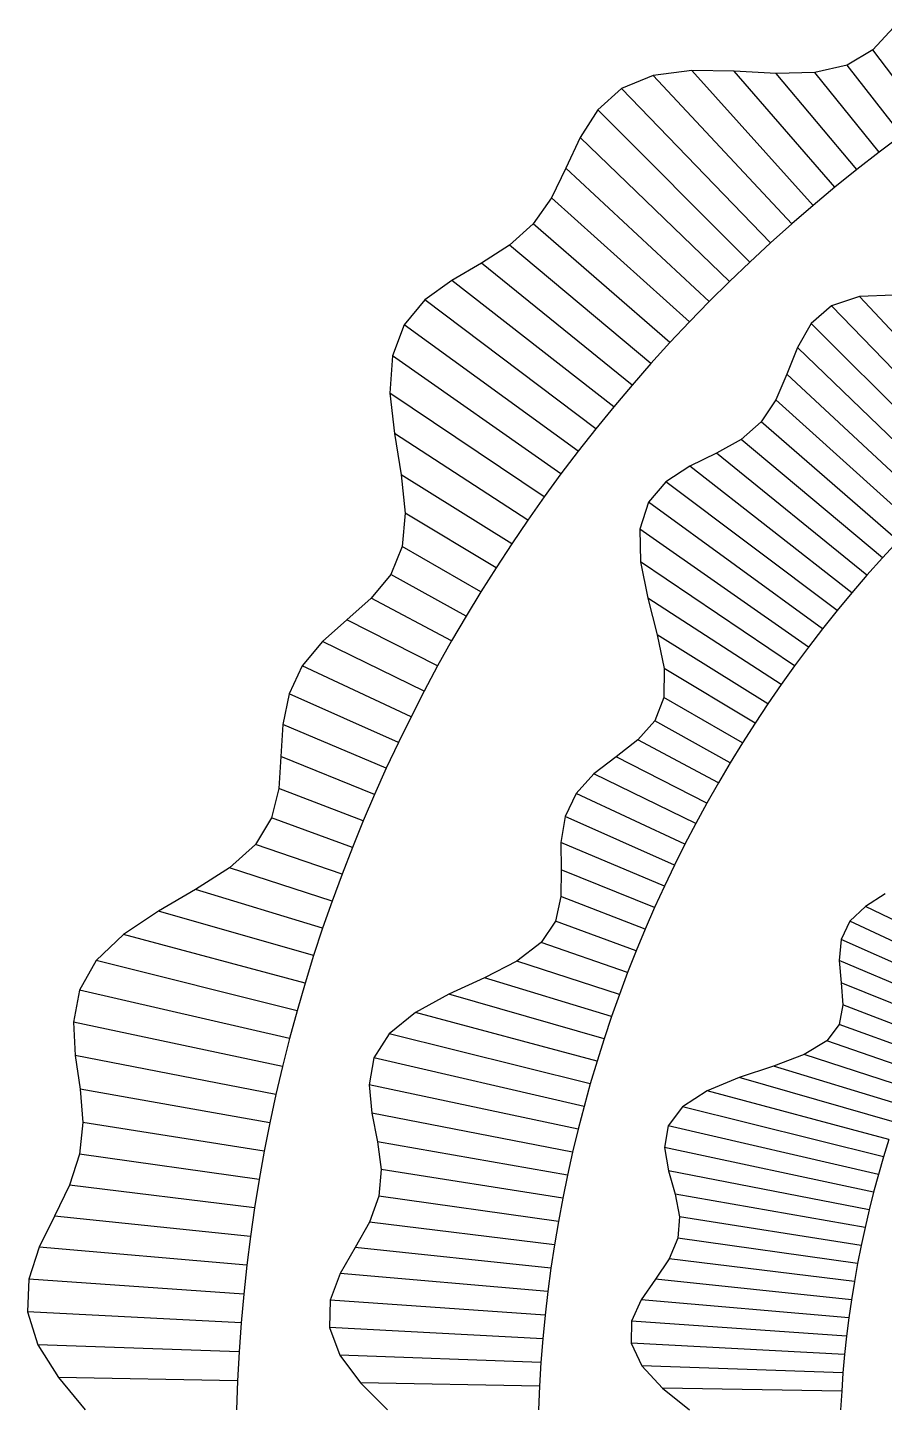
# Model space of a CAD drawing. Header units: metres. Extents: x -31 to 28.6, y -27.3 to 29.4.
# Drawn here: x -30.95 to -16.78, y 0.02 to 22.88 of the extents above; entities that cross this region are included whole.
import ezdxf

# ---------------------------------------------------------------- set-up
doc = ezdxf.new("R2010")
doc.units = ezdxf.units.M
for name, color, linetype in [('Fill', 3, 'Continuous'), ('Inner', 2, 'Continuous'), ('Outer', 1, 'Continuous')]:
    doc.layers.add(name, color=color, linetype=linetype)

msp = doc.modelspace()

# ---------------------------------------------------------------- linework, layer by layer
at = {"layer": 'Fill'}
for p, q in [((-16.107, 21.375), (-16.967, 22.516)), ((-16.486, 21.101), (-17.393, 22.262)), ((-18.31, 19.635), (-20.6, 22.09)), ((-17.955, 19.941), (-19.964, 22.172)), ((-17.595, 20.241), (-19.264, 22.161)), ((-17.23, 20.534), (-18.565, 22.125)), ((-16.861, 20.821), (-17.928, 22.139)), ((-18.659, 19.322), (-21.124, 21.875)), ((-19.003, 19.003), (-21.521, 21.521)), ((-19.342, 18.679), (-21.812, 21.063)), ((-19.675, 18.348), (-22.046, 20.558)), ((-20.003, 18.011), (-22.287, 20.067)), ((-20.325, 17.668), (-22.589, 19.637)), ((-20.641, 17.32), (-22.978, 19.281)), ((-20.951, 16.965), (-23.443, 18.983)), ((-21.254, 16.606), (-23.934, 18.699)), ((-21.552, 16.241), (-24.384, 18.375)), ((-14.9, 15.978), (-17.19, 18.434)), ((-15.186, 15.726), (-17.651, 18.278)), ((-21.843, 15.87), (-24.726, 17.965)), ((-15.468, 15.468), (-17.986, 17.986)), ((-22.128, 15.495), (-24.918, 17.448)), ((-15.746, 15.205), (-18.215, 17.59)), ((-16.019, 14.938), (-18.389, 17.148)), ((-22.407, 15.114), (-24.958, 16.834)), ((-16.287, 14.665), (-18.571, 16.722)), ((-16.551, 14.388), (-18.816, 16.356)), ((-22.679, 14.728), (-24.885, 16.161)), ((-16.81, 14.106), (-19.148, 16.067)), ((-17.065, 13.819), (-19.557, 15.837)), ((-17.314, 13.527), (-19.994, 15.621)), ((-22.944, 14.337), (-24.774, 15.481)), ((-17.559, 13.232), (-20.391, 15.366)), ((-17.798, 12.931), (-20.681, 15.026)), ((-23.203, 13.942), (-24.707, 14.846)), ((-18.033, 12.627), (-20.822, 14.58)), ((-23.455, 13.542), (-24.754, 14.292)), ((-18.262, 12.318), (-20.812, 14.038)), ((-23.7, 13.137), (-24.946, 13.828)), ((-23.938, 12.728), (-25.27, 13.436)), ((-18.486, 12.005), (-20.692, 13.437)), ((-24.169, 12.314), (-25.672, 13.08)), ((-18.704, 11.688), (-20.534, 12.831)), ((-24.392, 11.897), (-26.076, 12.718)), ((-24.609, 11.475), (-26.409, 12.315)), ((-18.917, 11.367), (-20.422, 12.271)), ((-24.818, 11.05), (-26.628, 11.855)), ((-19.125, 11.042), (-20.424, 11.792)), ((-25.02, 10.62), (-26.73, 11.346)), ((-19.327, 10.713), (-20.573, 11.404)), ((-19.523, 10.381), (-20.855, 11.089)), ((-25.214, 10.187), (-26.762, 10.813)), ((-19.714, 10.045), (-21.217, 10.811)), ((-19.898, 9.705), (-21.582, 10.526)), ((-25.401, 9.751), (-26.798, 10.287)), ((-20.077, 9.362), (-21.878, 10.202)), ((-25.581, 9.311), (-26.919, 9.798)), ((-20.25, 9.016), (-22.06, 9.822)), ((-20.417, 8.667), (-22.128, 9.393)), ((-25.752, 8.867), (-27.186, 9.361)), ((-25.916, 8.421), (-27.615, 8.973)), ((-20.578, 8.314), (-22.126, 8.94)), ((-26.073, 7.971), (-28.175, 8.614)), ((-20.733, 7.959), (-22.13, 8.495)), ((-26.221, 7.519), (-28.791, 8.256)), ((-15.404, 7.513), (-17.088, 8.334)), ((-20.882, 7.6), (-22.22, 8.088)), ((-15.546, 7.249), (-17.346, 8.089)), ((-26.362, 7.064), (-29.368, 7.869)), ((-15.683, 6.982), (-17.492, 7.788)), ((-21.025, 7.239), (-22.458, 7.733)), ((-26.494, 6.606), (-29.82, 7.435)), ((-21.161, 6.876), (-22.86, 7.428)), ((-15.815, 6.713), (-17.525, 7.439)), ((-21.291, 6.509), (-23.394, 7.152)), ((-26.619, 6.146), (-30.096, 6.948)), ((-21.415, 6.141), (-23.985, 6.878)), ((-15.942, 6.441), (-17.49, 7.066)), ((-16.065, 6.167), (-17.462, 6.703)), ((-26.736, 5.683), (-30.196, 6.418)), ((-21.532, 5.77), (-24.538, 6.575)), ((-21.643, 5.396), (-24.969, 6.225)), ((-16.184, 5.89), (-17.522, 6.377)), ((-16.297, 5.612), (-17.73, 6.105)), ((-26.845, 5.218), (-30.166, 5.864)), ((-21.747, 5.021), (-25.225, 5.824)), ((-16.406, 5.331), (-18.105, 5.883)), ((-16.608, 4.762), (-19.179, 5.499)), ((-16.51, 5.047), (-18.612, 5.69)), ((-26.945, 4.751), (-30.087, 5.305)), ((-21.845, 4.643), (-25.305, 5.379)), ((-16.702, 4.475), (-19.709, 5.281)), ((-21.937, 4.264), (-25.258, 4.91)), ((-16.792, 4.187), (-20.117, 5.016)), ((-27.038, 4.282), (-30.043, 4.758)), ((-16.876, 3.896), (-20.353, 4.699)), ((-22.021, 3.883), (-25.163, 4.437)), ((-27.122, 3.812), (-30.095, 4.23)), ((-16.955, 3.604), (-20.414, 4.339)), ((-22.1, 3.5), (-25.104, 3.976)), ((-17.029, 3.31), (-20.35, 3.956)), ((-27.199, 3.34), (-30.261, 3.716)), ((-22.171, 3.116), (-25.144, 3.534)), ((-17.097, 3.015), (-20.239, 3.569)), ((-27.266, 2.866), (-30.508, 3.206)), ((-22.236, 2.73), (-25.299, 3.106)), ((-17.161, 2.718), (-20.166, 3.194)), ((-17.22, 2.42), (-20.193, 2.838)), ((-27.326, 2.391), (-30.762, 2.691)), ((-22.294, 2.343), (-25.535, 2.684)), ((-17.273, 2.121), (-20.336, 2.497)), ((-27.378, 1.914), (-30.935, 2.163)), ((-22.345, 1.955), (-25.781, 2.256)), ((-17.321, 1.821), (-20.562, 2.161)), ((-27.421, 1.437), (-30.954, 1.622)), ((-22.39, 1.566), (-25.947, 1.814)), ((-17.364, 1.519), (-20.8, 1.82)), ((-17.402, 1.217), (-20.959, 1.466)), ((-22.428, 1.175), (-25.961, 1.361)), ((-27.455, 0.959), (-30.785, 1.075)), ((-17.434, 0.914), (-20.968, 1.099)), ((-22.459, 0.784), (-25.788, 0.901)), ((-17.462, 0.61), (-20.791, 0.726)), ((-27.482, 0.48), (-30.445, 0.531)), ((-22.483, 0.392), (-25.445, 0.444)), ((-17.483, 0.305), (-20.446, 0.357))]:
    msp.add_line(p, q, dxfattribs=at)
at = {"layer": 'Inner'}
for p, q in [((-16.486, 21.101), (-16.861, 20.821)), ((-16.861, 20.821), (-17.23, 20.534)), ((-17.23, 20.534), (-17.595, 20.241)), ((-17.595, 20.241), (-17.955, 19.941)), ((-17.955, 19.941), (-18.31, 19.635)), ((-18.31, 19.635), (-18.659, 19.322)), ((-18.659, 19.322), (-19.003, 19.003)), ((-19.003, 19.003), (-19.342, 18.679)), ((-19.342, 18.679), (-19.675, 18.348)), ((-19.675, 18.348), (-20.003, 18.011)), ((-20.003, 18.011), (-20.325, 17.668)), ((-20.325, 17.668), (-20.641, 17.32)), ((-20.641, 17.32), (-20.951, 16.965)), ((-20.951, 16.965), (-21.254, 16.606)), ((-21.254, 16.606), (-21.552, 16.241)), ((-21.552, 16.241), (-21.843, 15.87)), ((-21.843, 15.87), (-22.128, 15.495)), ((-22.128, 15.495), (-22.407, 15.114)), ((-22.407, 15.114), (-22.679, 14.728)), ((-22.679, 14.728), (-22.944, 14.337)), ((-22.944, 14.337), (-23.203, 13.942)), ((-16.551, 14.388), (-16.81, 14.106)), ((-16.81, 14.106), (-17.065, 13.819)), ((-23.203, 13.942), (-23.455, 13.542)), ((-17.065, 13.819), (-17.314, 13.527)), ((-23.455, 13.542), (-23.7, 13.137)), ((-17.314, 13.527), (-17.559, 13.232)), ((-23.7, 13.137), (-23.938, 12.728)), ((-17.559, 13.232), (-17.798, 12.931)), ((-17.798, 12.931), (-18.033, 12.627)), ((-23.938, 12.728), (-24.169, 12.314)), ((-18.033, 12.627), (-18.262, 12.318)), ((-24.169, 12.314), (-24.392, 11.897)), ((-18.262, 12.318), (-18.486, 12.005)), ((-24.392, 11.897), (-24.609, 11.475)), ((-18.486, 12.005), (-18.704, 11.688)), ((-18.704, 11.688), (-18.917, 11.367)), ((-24.609, 11.475), (-24.818, 11.05)), ((-18.917, 11.367), (-19.125, 11.042)), ((-24.818, 11.05), (-25.02, 10.62)), ((-19.125, 11.042), (-19.327, 10.713)), ((-25.02, 10.62), (-25.214, 10.187)), ((-19.327, 10.713), (-19.523, 10.381)), ((-19.523, 10.381), (-19.714, 10.045)), ((-25.214, 10.187), (-25.401, 9.751)), ((-19.714, 10.045), (-19.898, 9.705)), ((-25.401, 9.751), (-25.581, 9.311)), ((-19.898, 9.705), (-20.077, 9.362)), ((-25.581, 9.311), (-25.752, 8.867)), ((-20.077, 9.362), (-20.25, 9.016)), ((-20.25, 9.016), (-20.417, 8.667)), ((-25.752, 8.867), (-25.916, 8.421)), ((-20.417, 8.667), (-20.578, 8.314)), ((-25.916, 8.421), (-26.073, 7.971)), ((-20.578, 8.314), (-20.733, 7.959)), ((-26.073, 7.971), (-26.221, 7.519)), ((-20.733, 7.959), (-20.882, 7.6)), ((-20.882, 7.6), (-21.025, 7.239)), ((-26.221, 7.519), (-26.362, 7.064)), ((-21.025, 7.239), (-21.161, 6.876)), ((-26.362, 7.064), (-26.494, 6.606)), ((-21.161, 6.876), (-21.291, 6.509)), ((-26.494, 6.606), (-26.619, 6.146)), ((-21.291, 6.509), (-21.415, 6.141)), ((-26.619, 6.146), (-26.736, 5.683)), ((-21.415, 6.141), (-21.532, 5.77)), ((-21.532, 5.77), (-21.643, 5.396)), ((-26.736, 5.683), (-26.845, 5.218)), ((-21.643, 5.396), (-21.747, 5.021)), ((-26.845, 5.218), (-26.945, 4.751)), ((-21.747, 5.021), (-21.845, 4.643)), ((-26.945, 4.751), (-27.038, 4.282)), ((-21.845, 4.643), (-21.937, 4.264)), ((-16.702, 4.475), (-16.792, 4.187)), ((-27.038, 4.282), (-27.122, 3.812)), ((-21.937, 4.264), (-22.021, 3.883)), ((-16.792, 4.187), (-16.876, 3.896)), ((-16.876, 3.896), (-16.955, 3.604)), ((-27.122, 3.812), (-27.199, 3.34)), ((-22.021, 3.883), (-22.1, 3.5)), ((-22.1, 3.5), (-22.171, 3.116)), ((-16.955, 3.604), (-17.029, 3.31)), ((-27.199, 3.34), (-27.266, 2.866)), ((-17.029, 3.31), (-17.097, 3.015)), ((-22.171, 3.116), (-22.236, 2.73)), ((-17.097, 3.015), (-17.161, 2.718)), ((-27.266, 2.866), (-27.326, 2.391)), ((-22.236, 2.73), (-22.294, 2.343)), ((-17.161, 2.718), (-17.22, 2.42)), ((-27.326, 2.391), (-27.378, 1.914)), ((-22.294, 2.343), (-22.345, 1.955)), ((-17.22, 2.42), (-17.273, 2.121)), ((-17.273, 2.121), (-17.321, 1.821)), ((-27.378, 1.914), (-27.421, 1.437)), ((-22.345, 1.955), (-22.39, 1.566)), ((-17.321, 1.821), (-17.364, 1.519)), ((-27.421, 1.437), (-27.455, 0.959)), ((-22.39, 1.566), (-22.428, 1.175)), ((-17.364, 1.519), (-17.402, 1.217)), ((-22.428, 1.175), (-22.459, 0.784)), ((-17.402, 1.217), (-17.434, 0.914)), ((-27.455, 0.959), (-27.482, 0.48)), ((-22.459, 0.784), (-22.483, 0.392)), ((-17.434, 0.914), (-17.462, 0.61)), ((-27.482, 0.48), (-27.5, 0)), ((-17.462, 0.61), (-17.483, 0.305)), ((-22.483, 0.392), (-22.5, 0)), ((-17.483, 0.305), (-17.5, 0))]:
    msp.add_line(p, q, dxfattribs=at)
at = {"layer": 'Outer'}
for p, q in [((-16.626, 22.884), (-16.967, 22.516)), ((-16.967, 22.516), (-17.393, 22.262)), ((-17.393, 22.262), (-17.928, 22.139)), ((-20.6, 22.09), (-21.124, 21.875)), ((-19.964, 22.172), (-20.6, 22.09)), ((-19.264, 22.161), (-19.964, 22.172)), ((-18.565, 22.125), (-19.264, 22.161)), ((-17.928, 22.139), (-18.565, 22.125)), ((-21.124, 21.875), (-21.521, 21.521)), ((-21.521, 21.521), (-21.812, 21.063)), ((-21.812, 21.063), (-22.046, 20.558)), ((-22.046, 20.558), (-22.287, 20.067)), ((-22.287, 20.067), (-22.589, 19.637)), ((-22.589, 19.637), (-22.978, 19.281)), ((-22.978, 19.281), (-23.443, 18.983)), ((-23.443, 18.983), (-23.934, 18.699)), ((-23.934, 18.699), (-24.384, 18.375)), ((-24.384, 18.375), (-24.726, 17.965)), ((-17.19, 18.434), (-17.651, 18.278)), ((-16.618, 18.456), (-17.19, 18.434)), ((-17.651, 18.278), (-17.986, 17.986)), ((-24.726, 17.965), (-24.918, 17.448)), ((-17.986, 17.986), (-18.215, 17.59)), ((-24.918, 17.448), (-24.958, 16.834)), ((-18.215, 17.59), (-18.389, 17.148)), ((-18.389, 17.148), (-18.571, 16.722)), ((-24.958, 16.834), (-24.885, 16.161)), ((-18.571, 16.722), (-18.816, 16.356)), ((-18.816, 16.356), (-19.148, 16.067)), ((-24.885, 16.161), (-24.774, 15.481)), ((-19.148, 16.067), (-19.557, 15.837)), ((-19.557, 15.837), (-19.994, 15.621)), ((-19.994, 15.621), (-20.391, 15.366)), ((-24.774, 15.481), (-24.707, 14.846)), ((-20.391, 15.366), (-20.681, 15.026)), ((-20.681, 15.026), (-20.822, 14.58)), ((-24.707, 14.846), (-24.754, 14.292)), ((-20.822, 14.58), (-20.812, 14.038)), ((-24.754, 14.292), (-24.946, 13.828)), ((-20.812, 14.038), (-20.692, 13.437)), ((-24.946, 13.828), (-25.27, 13.436)), ((-25.27, 13.436), (-25.672, 13.08)), ((-20.692, 13.437), (-20.534, 12.831)), ((-25.672, 13.08), (-26.076, 12.718)), ((-20.534, 12.831), (-20.422, 12.271)), ((-26.076, 12.718), (-26.409, 12.315)), ((-26.409, 12.315), (-26.628, 11.855)), ((-20.422, 12.271), (-20.424, 11.792)), ((-26.628, 11.855), (-26.73, 11.346)), ((-20.424, 11.792), (-20.573, 11.404)), ((-26.73, 11.346), (-26.762, 10.813)), ((-20.573, 11.404), (-20.855, 11.089)), ((-20.855, 11.089), (-21.217, 10.811)), ((-26.762, 10.813), (-26.798, 10.287)), ((-21.217, 10.811), (-21.582, 10.526)), ((-21.582, 10.526), (-21.878, 10.202)), ((-26.798, 10.287), (-26.919, 9.798)), ((-21.878, 10.202), (-22.06, 9.822)), ((-26.919, 9.798), (-27.186, 9.361)), ((-22.06, 9.822), (-22.128, 9.393)), ((-22.128, 9.393), (-22.126, 8.94)), ((-27.186, 9.361), (-27.615, 8.973)), ((-27.615, 8.973), (-28.175, 8.614)), ((-22.126, 8.94), (-22.13, 8.495)), ((-28.175, 8.614), (-28.791, 8.256)), ((-22.13, 8.495), (-22.22, 8.088)), ((-16.762, 8.541), (-17.088, 8.334)), ((-28.791, 8.256), (-29.368, 7.869)), ((-17.088, 8.334), (-17.346, 8.089)), ((-22.22, 8.088), (-22.458, 7.733)), ((-17.346, 8.089), (-17.492, 7.788)), ((-29.368, 7.869), (-29.82, 7.435)), ((-17.492, 7.788), (-17.525, 7.439)), ((-22.458, 7.733), (-22.86, 7.428)), ((-29.82, 7.435), (-30.096, 6.948)), ((-22.86, 7.428), (-23.394, 7.152)), ((-17.525, 7.439), (-17.49, 7.066)), ((-23.394, 7.152), (-23.985, 6.878)), ((-30.096, 6.948), (-30.196, 6.418)), ((-23.985, 6.878), (-24.538, 6.575)), ((-17.49, 7.066), (-17.462, 6.703)), ((-17.462, 6.703), (-17.522, 6.377)), ((-30.196, 6.418), (-30.166, 5.864)), ((-24.538, 6.575), (-24.969, 6.225)), ((-24.969, 6.225), (-25.225, 5.824)), ((-17.522, 6.377), (-17.73, 6.105)), ((-17.73, 6.105), (-18.105, 5.883)), ((-30.166, 5.864), (-30.087, 5.305)), ((-25.225, 5.824), (-25.305, 5.379)), ((-18.105, 5.883), (-18.612, 5.69)), ((-19.179, 5.499), (-19.709, 5.281)), ((-18.612, 5.69), (-19.179, 5.499)), ((-30.087, 5.305), (-30.043, 4.758)), ((-25.305, 5.379), (-25.258, 4.91)), ((-19.709, 5.281), (-20.117, 5.016)), ((-25.258, 4.91), (-25.163, 4.437)), ((-20.117, 5.016), (-20.353, 4.699)), ((-30.043, 4.758), (-30.095, 4.23)), ((-20.353, 4.699), (-20.414, 4.339)), ((-25.163, 4.437), (-25.104, 3.976)), ((-30.095, 4.23), (-30.261, 3.716)), ((-20.414, 4.339), (-20.35, 3.956)), ((-25.104, 3.976), (-25.144, 3.534)), ((-20.35, 3.956), (-20.239, 3.569)), ((-30.261, 3.716), (-30.508, 3.206)), ((-25.144, 3.534), (-25.299, 3.106)), ((-20.239, 3.569), (-20.166, 3.194)), ((-30.508, 3.206), (-30.762, 2.691)), ((-25.299, 3.106), (-25.535, 2.684)), ((-20.166, 3.194), (-20.193, 2.838)), ((-20.193, 2.838), (-20.336, 2.497)), ((-30.762, 2.691), (-30.935, 2.163)), ((-25.535, 2.684), (-25.781, 2.256)), ((-20.336, 2.497), (-20.562, 2.161)), ((-30.935, 2.163), (-30.954, 1.622)), ((-25.781, 2.256), (-25.947, 1.814)), ((-20.562, 2.161), (-20.8, 1.82)), ((-30.954, 1.622), (-30.785, 1.075)), ((-25.947, 1.814), (-25.961, 1.361)), ((-20.8, 1.82), (-20.959, 1.466)), ((-20.959, 1.466), (-20.968, 1.099)), ((-25.961, 1.361), (-25.788, 0.901)), ((-30.785, 1.075), (-30.445, 0.531)), ((-20.968, 1.099), (-20.791, 0.726)), ((-25.788, 0.901), (-25.445, 0.444)), ((-20.791, 0.726), (-20.446, 0.357)), ((-30.445, 0.531), (-30, 0)), ((-25.445, 0.444), (-25, 0)), ((-20.446, 0.357), (-20, 0))]:
    msp.add_line(p, q, dxfattribs=at)

doc.saveas('drawing.dxf')
